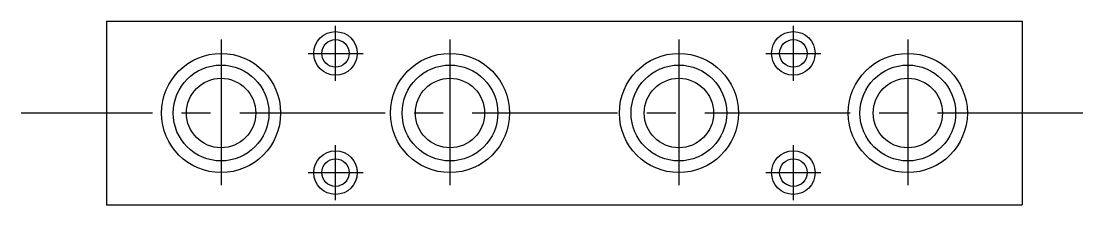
# Model space of a CAD drawing. Extents: x 10 to 348, y -252 to 108.
# Drawn here: x 115.7 to 347.6, y 68 to 108 of the extents above.
import ezdxf

# ---------------------------------------------------------------- set-up
doc = ezdxf.new("R2010")
doc.units = 0
doc.linetypes.add('CENTER', pattern=[50.8, 31.75, -6.35, 6.35, -6.35])
doc.layers.get('0').update_dxf_attribs({"linetype": 'CONTINUOUS'})
doc.layers.add('CENTER', color=1, linetype='CENTER')

msp = doc.modelspace()

# ---------------------------------------------------------------- linework, layer by layer
at = {"color": 7, "linetype": 'CONTINUOUS'}
for p, q in [((134.39, 108.04), (134.39, 68.04)), ((134.39, 108.04), (334.39, 108.04)), ((334.39, 108.04), (334.39, 68.04)), ((134.39, 68.04), (334.39, 68.04))]:
    msp.add_line(p, q, dxfattribs=at)
for centre, radius in [((184.39, 101.04), 4.75), ((284.39, 101.04), 4.75), ((184.39, 101.04), 3), ((284.39, 101.04), 3), ((159.39, 88.04), 13), ((209.39, 88.04), 13), ((259.39, 88.04), 13), ((309.39, 88.04), 13), ((159.39, 88.04), 10.45), ((209.39, 88.04), 10.45), ((259.39, 88.04), 10.45), ((309.39, 88.04), 10.45), ((159.39, 88.04), 7.57), ((209.39, 88.04), 7.57), ((259.39, 88.04), 7.57), ((309.39, 88.04), 7.57), ((184.39, 75.04), 4.75), ((284.39, 75.04), 4.75), ((184.39, 75.04), 3), ((284.39, 75.04), 3)]:
    msp.add_circle(centre, radius, dxfattribs=at)
at = {"layer": 'CENTER', "color": 1, "linetype": 'CENTER'}
for p, q in [((184.39, 95.04), (184.39, 107.04)), ((284.39, 95.04), (284.39, 107.04)), ((159.39, 104.04), (159.39, 72.04)), ((209.39, 104.04), (209.39, 72.04)), ((259.39, 104.04), (259.39, 72.04)), ((309.39, 104.04), (309.39, 72.04)), ((178.39, 101.04), (190.39, 101.04)), ((278.39, 101.04), (290.39, 101.04)), ((347.6, 88.04), (115.74, 88.04)), ((184.39, 69.04), (184.39, 81.04)), ((284.39, 69.04), (284.39, 81.04)), ((178.39, 75.04), (190.39, 75.04)), ((278.39, 75.04), (290.39, 75.04))]:
    msp.add_line(p, q, dxfattribs=at)

doc.saveas('drawing.dxf')
